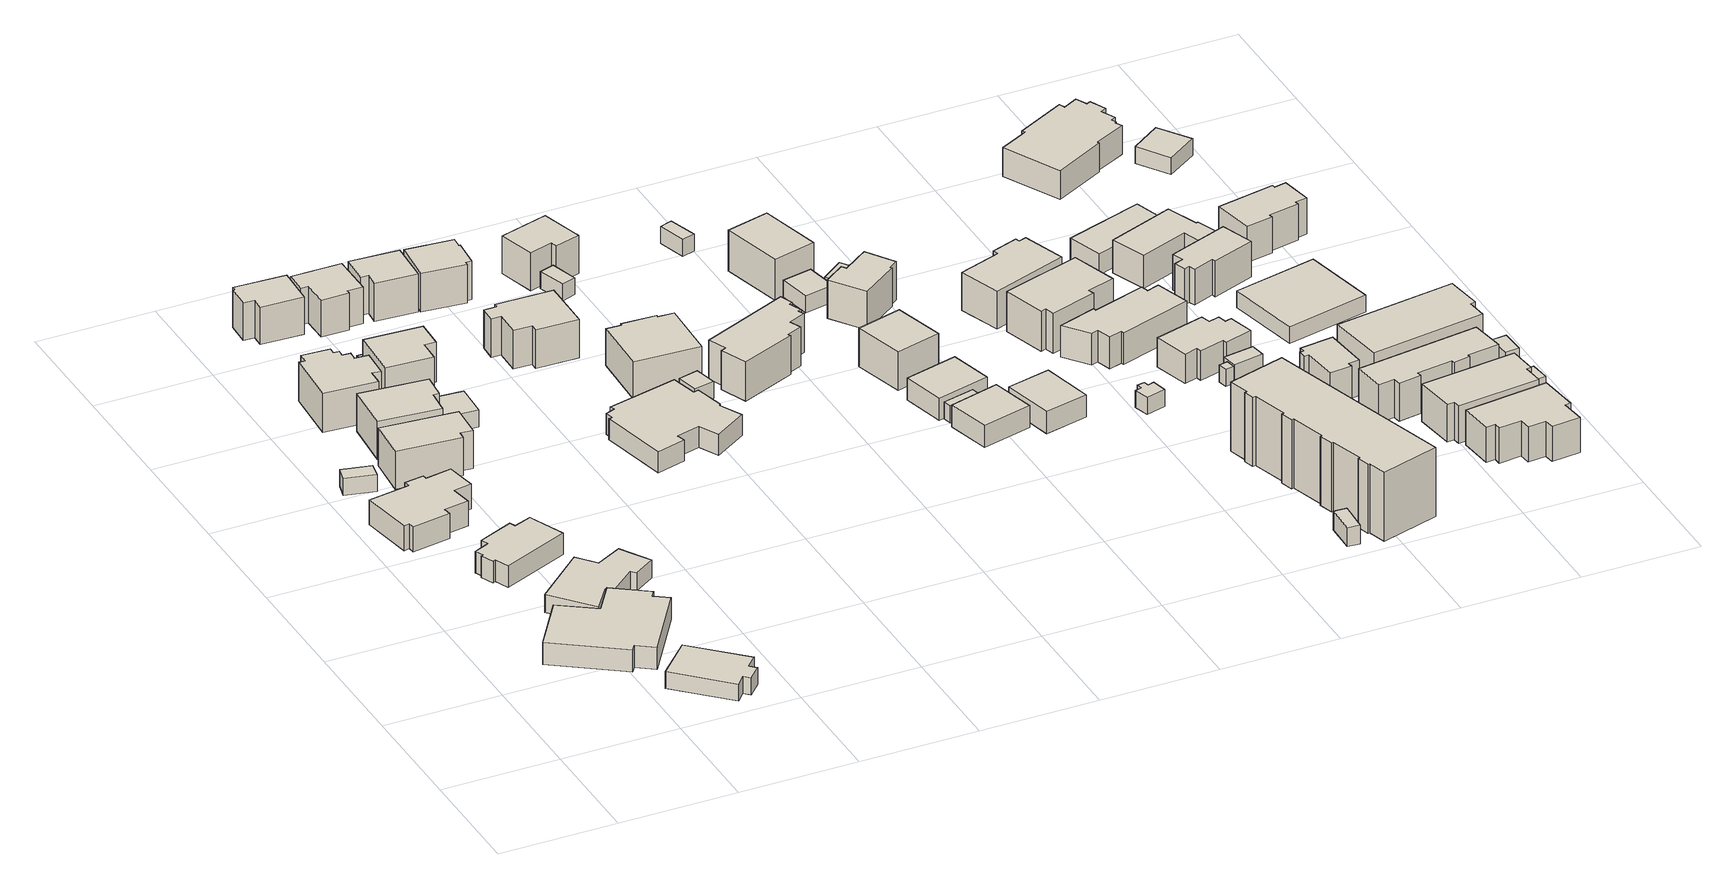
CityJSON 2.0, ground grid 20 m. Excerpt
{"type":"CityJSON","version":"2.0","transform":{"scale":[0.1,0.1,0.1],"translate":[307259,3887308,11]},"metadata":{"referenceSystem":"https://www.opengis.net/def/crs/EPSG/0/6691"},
"CityObjects":{
"building1":{"type":"Building","attributes":{"class":"3003","measuredHeight":2,"BuildingIDAttribute.prefecture":"22","BuildingIDAttribute.city":"22203","BuildingDetailAttribute.surveyYear":2015},"geometry":[{"type":"Solid","lod":"1","boundaries":[[[[0,1,2,3]],[[2,4,5,3]],[[1,6,4,2]],[[0,7,6,1]],[[3,5,7,0]],[[4,6,7,5]]]]}]},
"building2":{"type":"Building","attributes":{"class":"3001","measuredHeight":2,"BuildingIDAttribute.prefecture":"22","BuildingIDAttribute.city":"22203","BuildingDetailAttribute.surveyYear":2015,"BuildingRiverFloodingRiskAttribute.description":"3","BuildingRiverFloodingRiskAttribute.rankOrg":"1","BuildingRiverFloodingRiskAttribute.depth":0.391,"BuildingRiverFloodingRiskAttribute.adminType":"1","BuildingRiverFloodingRiskAttribute.scale":"2","BuildingRiverFloodingRiskAttribute.duration":0},"geometry":[{"type":"Solid","lod":"1","boundaries":[[[[8,9,10,11,12,13,14,15,16,17]],[[16,18,19,17]],[[15,20,18,16]],[[14,21,20,15]],[[13,22,21,14]],[[12,23,22,13]],[[11,24,23,12]],[[10,25,24,11]],[[9,26,25,10]],[[8,27,26,9]],[[17,19,27,8]],[[18,20,21,22,23,24,25,26,27,19]]]]}]},
"building3":{"type":"Building","attributes":{"class":"3001","measuredHeight":2,"BuildingIDAttribute.prefecture":"22","BuildingIDAttribute.city":"22203","BuildingDetailAttribute.surveyYear":2015},"geometry":[{"type":"Solid","lod":"1","boundaries":[[[[28,29,30,31,32,33,34,35,36,37,38,39,40,41]],[[40,42,43,41]],[[39,44,42,40]],[[38,45,44,39]],[[37,46,45,38]],[[36,47,46,37]],[[35,48,47,36]],[[34,49,48,35]],[[33,50,49,34]],[[32,51,50,33]],[[31,52,51,32]],[[30,53,52,31]],[[29,54,53,30]],[[28,55,54,29]],[[41,43,55,28]],[[42,44,45,46,47,48,49,50,51,52,53,54,55,43]]]]}]},
"building4":{"type":"Building","attributes":{"class":"3001","measuredHeight":2,"BuildingIDAttribute.prefecture":"22","BuildingIDAttribute.city":"22203","BuildingDetailAttribute.surveyYear":2015},"geometry":[{"type":"Solid","lod":"1","boundaries":[[[[56,57,58,59,60,61,62,63,64,65,66,67]],[[66,68,69,67]],[[65,70,68,66]],[[64,71,70,65]],[[63,72,71,64]],[[62,73,72,63]],[[61,74,73,62]],[[60,75,74,61]],[[59,76,75,60]],[[58,77,76,59]],[[57,78,77,58]],[[56,79,78,57]],[[67,69,79,56]],[[68,70,71,72,73,74,75,76,77,78,79,69]]]]}]},
"building5":{"type":"Building","attributes":{"class":"3001","measuredHeight":2,"BuildingIDAttribute.prefecture":"22","BuildingIDAttribute.city":"22203","BuildingDetailAttribute.surveyYear":2015,"BuildingRiverFloodingRiskAttribute.description":"3","BuildingRiverFloodingRiskAttribute.rankOrg":"1","BuildingRiverFloodingRiskAttribute.depth":0.186,"BuildingRiverFloodingRiskAttribute.adminType":"1","BuildingRiverFloodingRiskAttribute.scale":"2","BuildingRiverFloodingRiskAttribute.duration":0},"geometry":[{"type":"Solid","lod":"1","boundaries":[[[[80,81,82,83,84,85,86,87]],[[86,88,89,87]],[[85,90,88,86]],[[84,91,90,85]],[[83,92,91,84]],[[82,93,92,83]],[[81,94,93,82]],[[80,95,94,81]],[[87,89,95,80]],[[88,90,91,92,93,94,95,89]]]]}]},
"building6":{"type":"Building","attributes":{"class":"3001","measuredHeight":2,"BuildingIDAttribute.prefecture":"22","BuildingIDAttribute.city":"22203","BuildingDetailAttribute.surveyYear":2015,"BuildingRiverFloodingRiskAttribute.description":"3","BuildingRiverFloodingRiskAttribute.rankOrg":"1","BuildingRiverFloodingRiskAttribute.depth":0.093,"BuildingRiverFloodingRiskAttribute.adminType":"1","BuildingRiverFloodingRiskAttribute.scale":"2","BuildingRiverFloodingRiskAttribute.duration":0},"geometry":[{"type":"Solid","lod":"1","boundaries":[[[[96,97,98,99,100,101,102,103,104,105]],[[104,106,107,105]],[[103,108,106,104]],[[102,109,108,103]],[[101,110,109,102]],[[100,111,110,101]],[[99,112,111,100]],[[98,113,112,99]],[[97,114,113,98]],[[96,115,114,97]],[[105,107,115,96]],[[106,108,109,110,111,112,113,114,115,107]]]]}]},
"building7":{"type":"Building","attributes":{"class":"3001","measuredHeight":2,"BuildingIDAttribute.prefecture":"22","BuildingIDAttribute.city":"22203","BuildingDetailAttribute.surveyYear":2015},"geometry":[{"type":"Solid","lod":"1","boundaries":[[[[116,117,118,119,120,121]],[[120,122,123,121]],[[119,124,122,120]],[[118,125,124,119]],[[117,126,125,118]],[[116,127,126,117]],[[121,123,127,116]],[[122,124,125,126,127,123]]]]}]},
"building8":{"type":"Building","attributes":{"class":"3001","measuredHeight":2,"BuildingIDAttribute.prefecture":"22","BuildingIDAttribute.city":"22203","BuildingDetailAttribute.surveyYear":2015},"geometry":[{"type":"Solid","lod":"1","boundaries":[[[[128,129,130,131,132,133,134,135,136,137,138,139,140,141]],[[140,142,143,141]],[[139,144,142,140]],[[138,145,144,139]],[[137,146,145,138]],[[136,147,146,137]],[[135,148,147,136]],[[134,149,148,135]],[[133,150,149,134]],[[132,151,150,133]],[[131,152,151,132]],[[130,153,152,131]],[[129,154,153,130]],[[128,155,154,129]],[[141,143,155,128]],[[142,144,145,146,147,148,149,150,151,152,153,154,155,143]]]]}]},
"building9":{"type":"Building","attributes":{"class":"3001","measuredHeight":2,"BuildingIDAttribute.prefecture":"22","BuildingIDAttribute.city":"22203","BuildingDetailAttribute.surveyYear":2015},"geometry":[{"type":"Solid","lod":"1","boundaries":[[[[156,157,158,159,160,161]],[[160,162,163,161]],[[159,164,162,160]],[[158,165,164,159]],[[157,166,165,158]],[[156,167,166,157]],[[161,163,167,156]],[[162,164,165,166,167,163]]]]}]},
"building10":{"type":"Building","attributes":{"class":"3001","measuredHeight":2,"BuildingIDAttribute.prefecture":"22","BuildingIDAttribute.city":"22203","BuildingDetailAttribute.surveyYear":2015},"geometry":[{"type":"Solid","lod":"1","boundaries":[[[[168,169,170,171,172,173,174,175]],[[174,176,177,175]],[[173,178,176,174]],[[172,179,178,173]],[[171,180,179,172]],[[170,181,180,171]],[[169,182,181,170]],[[168,183,182,169]],[[175,177,183,168]],[[176,178,179,180,181,182,183,177]]]]}]},
"building11":{"type":"Building","attributes":{"class":"3003","measuredHeight":2,"BuildingIDAttribute.prefecture":"22","BuildingIDAttribute.city":"22203","BuildingDetailAttribute.surveyYear":2015},"geometry":[{"type":"Solid","lod":"1","boundaries":[[[[184,185,186,187]],[[186,188,189,187]],[[185,190,188,186]],[[184,191,190,185]],[[187,189,191,184]],[[188,190,191,189]]]]}]},
"building12":{"type":"Building","attributes":{"class":"3003","measuredHeight":2,"BuildingIDAttribute.prefecture":"22","BuildingIDAttribute.city":"22203","BuildingDetailAttribute.surveyYear":2015},"geometry":[{"type":"Solid","lod":"1","boundaries":[[[[192,193,194,195,196]],[[195,197,198,196]],[[194,199,197,195]],[[193,200,199,194]],[[192,201,200,193]],[[196,198,201,192]],[[197,199,200,201,198]]]]}]},
"building13":{"type":"Building","attributes":{"class":"3001","measuredHeight":2,"BuildingIDAttribute.prefecture":"22","BuildingIDAttribute.city":"22203","BuildingDetailAttribute.surveyYear":2015},"geometry":[{"type":"Solid","lod":"1","boundaries":[[[[202,203,204,205,206,192]],[[206,207,208,192]],[[205,209,207,206]],[[204,210,209,205]],[[203,211,210,204]],[[202,212,211,203]],[[192,208,212,202]],[[207,209,210,211,212,208]]]]}]},
"building14":{"type":"Building","attributes":{"class":"3001","measuredHeight":2,"BuildingIDAttribute.prefecture":"22","BuildingIDAttribute.city":"22203","BuildingDetailAttribute.surveyYear":2015},"geometry":[{"type":"Solid","lod":"1","boundaries":[[[[213,214,215,216,217,218,219,220]],[[219,221,222,220]],[[218,223,221,219]],[[217,224,223,218]],[[216,225,224,217]],[[215,226,225,216]],[[214,227,226,215]],[[213,228,227,214]],[[220,222,228,213]],[[221,223,224,225,226,227,228,222]]]]}]},
"building15":{"type":"Building","attributes":{"class":"3001","measuredHeight":2,"BuildingIDAttribute.prefecture":"22","BuildingIDAttribute.city":"22203","BuildingDetailAttribute.surveyYear":2015},"geometry":[{"type":"Solid","lod":"1","boundaries":[[[[229,230,231,232,233,234]],[[233,235,236,234]],[[232,237,235,233]],[[231,238,237,232]],[[230,239,238,231]],[[229,240,239,230]],[[234,236,240,229]],[[235,237,238,239,240,236]]]]}]},
"building16":{"type":"Building","attributes":{"class":"3001","measuredHeight":2,"BuildingIDAttribute.prefecture":"22","BuildingIDAttribute.city":"22203","BuildingDetailAttribute.surveyYear":2015},"geometry":[{"type":"Solid","lod":"1","boundaries":[[[[241,242,243,244,245,246,247,248,249,250]],[[249,251,252,250]],[[248,253,251,249]],[[247,254,253,248]],[[246,255,254,247]],[[245,256,255,246]],[[244,257,256,245]],[[243,258,257,244]],[[242,259,258,243]],[[241,260,259,242]],[[250,252,260,241]],[[251,253,254,255,256,257,258,259,260,252]]]]}]},
"building17":{"type":"Building","attributes":{"class":"3001","measuredHeight":2,"BuildingIDAttribute.prefecture":"22","BuildingIDAttribute.city":"22203","BuildingDetailAttribute.surveyYear":2015},"geometry":[{"type":"Solid","lod":"1","boundaries":[[[[261,262,263,264,265,266,267,268,269,270,271,272,273,274,275,276]],[[275,277,278,276]],[[274,279,277,275]],[[273,280,279,274]],[[272,281,280,273]],[[271,282,281,272]],[[270,283,282,271]],[[269,284,283,270]],[[268,285,284,269]],[[267,286,285,268]],[[266,287,286,267]],[[265,288,287,266]],[[264,289,288,265]],[[263,290,289,264]],[[262,291,290,263]],[[261,292,291,262]],[[276,278,292,261]],[[277,279,280,281,282,283,284,285,286,287,288,289,290,291,292,278]]]]}]},
"building18":{"type":"Building","attributes":{"class":"3001","measuredHeight":2,"BuildingIDAttribute.prefecture":"22","BuildingIDAttribute.city":"22203","BuildingDetailAttribute.surveyYear":2015},"geometry":[{"type":"Solid","lod":"1","boundaries":[[[[293,294,295,296,297,298,299,300]],[[299,301,302,300]],[[298,303,301,299]],[[297,304,303,298]],[[296,305,304,297]],[[295,306,305,296]],[[294,307,306,295]],[[293,308,307,294]],[[300,302,308,293]],[[301,303,304,305,306,307,308,302]]]]}]},
"building19":{"type":"Building","attributes":{"class":"3001","measuredHeight":2,"BuildingIDAttribute.prefecture":"22","BuildingIDAttribute.city":"22203","BuildingDetailAttribute.surveyYear":2015},"geometry":[{"type":"Solid","lod":"1","boundaries":[[[[309,310,311,312,313,314,315,316]],[[315,317,318,316]],[[314,319,317,315]],[[313,320,319,314]],[[312,321,320,313]],[[311,322,321,312]],[[310,323,322,311]],[[309,324,323,310]],[[316,318,324,309]],[[317,319,320,321,322,323,324,318]]]]}]},
"building20":{"type":"Building","attributes":{"class":"3001","measuredHeight":2,"BuildingIDAttribute.prefecture":"22","BuildingIDAttribute.city":"22203","BuildingDetailAttribute.surveyYear":2015},"geometry":[{"type":"Solid","lod":"1","boundaries":[[[[325,326,327,328]],[[327,329,330,328]],[[326,331,329,327]],[[325,332,331,326]],[[328,330,332,325]],[[329,331,332,330]]]]}]},
"building21":{"type":"Building","attributes":{"class":"3003","measuredHeight":2,"BuildingIDAttribute.prefecture":"22","BuildingIDAttribute.city":"22203","BuildingDetailAttribute.surveyYear":2015},"geometry":[{"type":"Solid","lod":"1","boundaries":[[[[333,334,335,336]],[[335,337,338,336]],[[334,339,337,335]],[[333,340,339,334]],[[336,338,340,333]],[[337,339,340,338]]]]}]},
"building22":{"type":"Building","attributes":{"class":"3001","measuredHeight":2,"BuildingIDAttribute.prefecture":"22","BuildingIDAttribute.city":"22203","BuildingDetailAttribute.surveyYear":2015,"BuildingRiverFloodingRiskAttribute.description":"3","BuildingRiverFloodingRiskAttribute.rankOrg":"1","BuildingRiverFloodingRiskAttribute.depth":0.125,"BuildingRiverFloodingRiskAttribute.adminType":"1","BuildingRiverFloodingRiskAttribute.scale":"2","BuildingRiverFloodingRiskAttribute.duration":0.617},"geometry":[{"type":"Solid","lod":"1","boundaries":[[[[341,342,343,344,345,346,347,348]],[[347,349,350,348]],[[346,351,349,347]],[[345,352,351,346]],[[344,353,352,345]],[[343,354,353,344]],[[342,355,354,343]],[[341,356,355,342]],[[348,350,356,341]],[[349,351,352,353,354,355,356,350]]]]}]},
"building23":{"type":"Building","attributes":{"class":"3001","measuredHeight":2,"BuildingIDAttribute.prefecture":"22","BuildingIDAttribute.city":"22203","BuildingDetailAttribute.surveyYear":2015},"geometry":[{"type":"Solid","lod":"1","boundaries":[[[[357,358,359,360,361,362,363,364,365,366,367,368,369,370]],[[369,371,372,370]],[[368,373,371,369]],[[367,374,373,368]],[[366,375,374,367]],[[365,376,375,366]],[[364,377,376,365]],[[363,378,377,364]],[[362,379,378,363]],[[361,380,379,362]],[[360,381,380,361]],[[359,382,381,360]],[[358,383,382,359]],[[357,384,383,358]],[[370,372,384,357]],[[371,373,374,375,376,377,378,379,380,381,382,383,384,372]]]]}]},
"building24":{"type":"Building","attributes":{"class":"3003","measuredHeight":2,"BuildingIDAttribute.prefecture":"22","BuildingIDAttribute.city":"22203","BuildingDetailAttribute.surveyYear":2015,"BuildingRiverFloodingRiskAttribute.description":"3","BuildingRiverFloodingRiskAttribute.rankOrg":"2","BuildingRiverFloodingRiskAttribute.depth":1.23,"BuildingRiverFloodingRiskAttribute.adminType":"1","BuildingRiverFloodingRiskAttribute.scale":"2","BuildingRiverFloodingRiskAttribute.duration":5.25},"geometry":[{"type":"Solid","lod":"1","boundaries":[[[[385,386,387,388]],[[387,389,390,388]],[[386,391,389,387]],[[385,392,391,386]],[[388,390,392,385]],[[389,391,392,390]]]]}]},
"building25":{"type":"Building","attributes":{"class":"3001","measuredHeight":2,"BuildingIDAttribute.prefecture":"22","BuildingIDAttribute.city":"22203","BuildingDetailAttribute.surveyYear":2015,"BuildingRiverFloodingRiskAttribute.description":"3","BuildingRiverFloodingRiskAttribute.rankOrg":"2","BuildingRiverFloodingRiskAttribute.depth":1.43,"BuildingRiverFloodingRiskAttribute.adminType":"1","BuildingRiverFloodingRiskAttribute.scale":"2","BuildingRiverFloodingRiskAttribute.duration":1.53},"geometry":[{"type":"Solid","lod":"1","boundaries":[[[[393,394,395,396]],[[395,397,398,396]],[[394,399,397,395]],[[393,400,399,394]],[[396,398,400,393]],[[397,399,400,398]]]]}]},
"building26":{"type":"Building","attributes":{"class":"3001","measuredHeight":2,"BuildingIDAttribute.prefecture":"22","BuildingIDAttribute.city":"22203","BuildingDetailAttribute.surveyYear":2015,"BuildingRiverFloodingRiskAttribute.description":"3","BuildingRiverFloodingRiskAttribute.rankOrg":"2","BuildingRiverFloodingRiskAttribute.depth":1.43,"BuildingRiverFloodingRiskAttribute.adminType":"1","BuildingRiverFloodingRiskAttribute.scale":"2","BuildingRiverFloodingRiskAttribute.duration":1.53},"geometry":[{"type":"Solid","lod":"1","boundaries":[[[[401,402,403,404]],[[403,405,406,404]],[[402,407,405,403]],[[401,408,407,402]],[[404,406,408,401]],[[405,407,408,406]]]]}]},
"building27":{"type":"Building","attributes":{"class":"3001","measuredHeight":2,"BuildingIDAttribute.prefecture":"22","BuildingIDAttribute.city":"22203","BuildingDetailAttribute.surveyYear":2015,"BuildingRiverFloodingRiskAttribute.description":"3","BuildingRiverFloodingRiskAttribute.rankOrg":"2","BuildingRiverFloodingRiskAttribute.depth":1.55,"BuildingRiverFloodingRiskAttribute.adminType":"1","BuildingRiverFloodingRiskAttribute.scale":"2","BuildingRiverFloodingRiskAttribute.duration":1.53},"geometry":[{"type":"Solid","lod":"1","boundaries":[[[[409,410,411,412]],[[411,413,414,412]],[[410,415,413,411]],[[409,416,415,410]],[[412,414,416,409]],[[413,415,416,414]]]]}]},
"building28":{"type":"Building","attributes":{"class":"3001","measuredHeight":2,"BuildingIDAttribute.prefecture":"22","BuildingIDAttribute.city":"22203","BuildingDetailAttribute.surveyYear":2015,"BuildingRiverFloodingRiskAttribute.description":"3","BuildingRiverFloodingRiskAttribute.rankOrg":"2","BuildingRiverFloodingRiskAttribute.depth":1.33,"BuildingRiverFloodingRiskAttribute.adminType":"1","BuildingRiverFloodingRiskAttribute.scale":"2","BuildingRiverFloodingRiskAttribute.duration":0.483},"geometry":[{"type":"Solid","lod":"1","boundaries":[[[[417,418,419,420]],[[419,421,422,420]],[[418,423,421,419]],[[417,424,423,418]],[[420,422,424,417]],[[421,423,424,422]]]]}]},
"building29":{"type":"Building","attributes":{"class":"3003","measuredHeight":2,"BuildingIDAttribute.prefecture":"22","BuildingIDAttribute.city":"22203","BuildingDetailAttribute.surveyYear":2015,"BuildingRiverFloodingRiskAttribute.description":"3","BuildingRiverFloodingRiskAttribute.rankOrg":"1","BuildingRiverFloodingRiskAttribute.depth":0.127,"BuildingRiverFloodingRiskAttribute.adminType":"1","BuildingRiverFloodingRiskAttribute.scale":"2","BuildingRiverFloodingRiskAttribute.duration":1.63},"geometry":[{"type":"Solid","lod":"1","boundaries":[[[[425,426,427,428]],[[427,429,430,428]],[[426,431,429,427]],[[425,432,431,426]],[[428,430,432,425]],[[429,431,432,430]]]]}]},
"building30":{"type":"Building","attributes":{"class":"3001","measuredHeight":2,"BuildingIDAttribute.prefecture":"22","BuildingIDAttribute.city":"22203","BuildingDetailAttribute.surveyYear":2015,"BuildingRiverFloodingRiskAttribute.description":"3","BuildingRiverFloodingRiskAttribute.rankOrg":"2","BuildingRiverFloodingRiskAttribute.depth":0.931,"BuildingRiverFloodingRiskAttribute.adminType":"1","BuildingRiverFloodingRiskAttribute.scale":"2","BuildingRiverFloodingRiskAttribute.duration":1.63},"geometry":[{"type":"Solid","lod":"1","boundaries":[[[[433,434,435,436]],[[435,437,438,436]],[[434,439,437,435]],[[433,440,439,434]],[[436,438,440,433]],[[437,439,440,438]]]]}]},
"building31":{"type":"Building","attributes":{"class":"3003","measuredHeight":2,"BuildingIDAttribute.prefecture":"22","BuildingIDAttribute.city":"22203","BuildingDetailAttribute.surveyYear":2015,"BuildingRiverFloodingRiskAttribute.description":"3","BuildingRiverFloodingRiskAttribute.rankOrg":"1","BuildingRiverFloodingRiskAttribute.depth":0.484,"BuildingRiverFloodingRiskAttribute.adminType":"1","BuildingRiverFloodingRiskAttribute.scale":"2","BuildingRiverFloodingRiskAttribute.duration":1.63},"geometry":[{"type":"Solid","lod":"1","boundaries":[[[[441,442,443,444]],[[443,445,446,444]],[[442,447,445,443]],[[441,448,447,442]],[[444,446,448,441]],[[445,447,448,446]]]]}]},
"building32":{"type":"Building","attributes":{"class":"3001","measuredHeight":2,"BuildingIDAttribute.prefecture":"22","BuildingIDAttribute.city":"22203","BuildingDetailAttribute.surveyYear":2015,"BuildingRiverFloodingRiskAttribute.description":"3","BuildingRiverFloodingRiskAttribute.rankOrg":"1","BuildingRiverFloodingRiskAttribute.depth":0.03,"BuildingRiverFloodingRiskAttribute.adminType":"1","BuildingRiverFloodingRiskAttribute.scale":"1","BuildingRiverFloodingRiskAttribute.duration":1.63},"geometry":[{"type":"Solid","lod":"1","boundaries":[[[[449,450,451,452,453,454,455,456]],[[455,457,458,456]],[[454,459,457,455]],[[453,460,459,454]],[[452,461,460,453]],[[451,462,461,452]],[[450,463,462,451]],[[449,464,463,450]],[[456,458,464,449]],[[457,459,460,461,462,463,464,458]]]]}]},
"building33":{"type":"Building","attributes":{"class":"3001","measuredHeight":2,"BuildingIDAttribute.prefecture":"22","BuildingIDAttribute.city":"22203","BuildingDetailAttribute.surveyYear":2015,"BuildingRiverFloodingRiskAttribute.description":"3","BuildingRiverFloodingRiskAttribute.rankOrg":"1","BuildingRiverFloodingRiskAttribute.depth":0.096,"BuildingRiverFloodingRiskAttribute.adminType":"1","BuildingRiverFloodingRiskAttribute.scale":"1","BuildingRiverFloodingRiskAttribute.duration":0},"geometry":[{"type":"Solid","lod":"1","boundaries":[[[[465,466,467,468]],[[467,469,470,468]],[[466,471,469,467]],[[465,472,471,466]],[[468,470,472,465]],[[469,471,472,470]]]]}]},
"building34":{"type":"Building","attributes":{"class":"3003","measuredHeight":2,"BuildingIDAttribute.prefecture":"22","BuildingIDAttribute.city":"22203","BuildingDetailAttribute.surveyYear":2015,"BuildingRiverFloodingRiskAttribute.description":"3","BuildingRiverFloodingRiskAttribute.rankOrg":"2","BuildingRiverFloodingRiskAttribute.depth":0.763,"BuildingRiverFloodingRiskAttribute.adminType":"1","BuildingRiverFloodingRiskAttribute.scale":"1","BuildingRiverFloodingRiskAttribute.duration":1.5},"geometry":[{"type":"Solid","lod":"1","boundaries":[[[[473,474,475,476]],[[475,477,478,476]],[[474,479,477,475]],[[473,480,479,474]],[[476,478,480,473]],[[477,479,480,478]]]]}]},
"building35":{"type":"Building","attributes":{"class":"3001","measuredHeight":2,"BuildingIDAttribute.prefecture":"22","BuildingIDAttribute.city":"22203","BuildingDetailAttribute.surveyYear":2015,"BuildingRiverFloodingRiskAttribute.description":"3","BuildingRiverFloodingRiskAttribute.rankOrg":"2","BuildingRiverFloodingRiskAttribute.depth":0.805,"BuildingRiverFloodingRiskAttribute.adminType":"1","BuildingRiverFloodingRiskAttribute.scale":"1","BuildingRiverFloodingRiskAttribute.duration":0},"geometry":[{"type":"Solid","lod":"1","boundaries":[[[[481,482,483,484,485,486,487,488]],[[487,489,490,488]],[[486,491,489,487]],[[485,492,491,486]],[[484,493,492,485]],[[483,494,493,484]],[[482,495,494,483]],[[481,496,495,482]],[[488,490,496,481]],[[489,491,492,493,494,495,496,490]]]]}]},
"building36":{"type":"Building","attributes":{"class":"3001","measuredHeight":2,"BuildingIDAttribute.prefecture":"22","BuildingIDAttribute.city":"22203","BuildingDetailAttribute.surveyYear":2015,"BuildingRiverFloodingRiskAttribute.description":"3","BuildingRiverFloodingRiskAttribute.rankOrg":"2","BuildingRiverFloodingRiskAttribute.depth":0.748,"BuildingRiverFloodingRiskAttribute.adminType":"1","BuildingRiverFloodingRiskAttribute.scale":"1","BuildingRiverFloodingRiskAttribute.duration":0},"geometry":[{"type":"Solid","lod":"1","boundaries":[[[[497,498,499,500,501,502,503,504]],[[503,505,506,504]],[[502,507,505,503]],[[501,508,507,502]],[[500,509,508,501]],[[499,510,509,500]],[[498,511,510,499]],[[497,512,511,498]],[[504,506,512,497]],[[505,507,508,509,510,511,512,506]]]]}]},
"building37":{"type":"Building","attributes":{"class":"3001","measuredHeight":2,"BuildingIDAttribute.prefecture":"22","BuildingIDAttribute.city":"22203","BuildingDetailAttribute.surveyYear":2015,"BuildingRiverFloodingRiskAttribute.description":"3","BuildingRiverFloodingRiskAttribute.rankOrg":"1","BuildingRiverFloodingRiskAttribute.depth":0.395,"BuildingRiverFloodingRiskAttribute.adminType":"1","BuildingRiverFloodingRiskAttribute.scale":"1","BuildingRiverFloodingRiskAttribute.duration":0},"geometry":[{"type":"Solid","lod":"1","boundaries":[[[[513,514,515,516,517,518,519,520]],[[519,521,522,520]],[[518,523,521,519]],[[517,524,523,518]],[[516,525,524,517]],[[515,526,525,516]],[[514,527,526,515]],[[513,528,527,514]],[[520,522,528,513]],[[521,523,524,525,526,527,528,522]]]]}]},
"building38":{"type":"Building","attributes":{"class":"3002","measuredHeight":2,"BuildingIDAttribute.prefecture":"22","BuildingIDAttribute.city":"22203","BuildingDetailAttribute.surveyYear":2015,"BuildingRiverFloodingRiskAttribute.description":"3","BuildingRiverFloodingRiskAttribute.rankOrg":"2","BuildingRiverFloodingRiskAttribute.depth":0.743,"BuildingRiverFloodingRiskAttribute.adminType":"1","BuildingRiverFloodingRiskAttribute.scale":"1","BuildingRiverFloodingRiskAttribute.duration":1.25},"geometry":[{"type":"Solid","lod":"1","boundaries":[[[[529,530,531,532,533,534,535,536,537,538,539,540,541,542,543,544,545,546,547,548]],[[547,549,550,548]],[[546,551,549,547]],[[545,552,551,546]],[[544,553,552,545]],[[543,554,553,544]],[[542,555,554,543]],[[541,556,555,542]],[[540,557,556,541]],[[539,558,557,540]],[[538,559,558,539]],[[537,560,559,538]],[[536,561,560,537]],[[535,562,561,536]],[[534,563,562,535]],[[533,564,563,534]],[[532,565,564,533]],[[531,566,565,532]],[[530,567,566,531]],[[529,568,567,530]],[[548,550,568,529]],[[549,551,552,553,554,555,556,557,558,559,560,561,562,563,564,565,566,567,568,550]]]]}]},
"building39":{"type":"Building","attributes":{"class":"3001","measuredHeight":2,"BuildingIDAttribute.prefecture":"22","BuildingIDAttribute.city":"22203","BuildingDetailAttribute.surveyYear":2015,"BuildingRiverFloodingRiskAttribute.description":"3","BuildingRiverFloodingRiskAttribute.rankOrg":"2","BuildingRiverFloodingRiskAttribute.depth":0.716,"BuildingRiverFloodingRiskAttribute.adminType":"1","BuildingRiverFloodingRiskAttribute.scale":"1","BuildingRiverFloodingRiskAttribute.duration":0.983},"geometry":[{"type":"Solid","lod":"1","boundaries":[[[[569,570,571,572,573,574,575,576,577,578,579,580]],[[579,581,582,580]],[[578,583,581,579]],[[577,584,583,578]],[[576,585,584,577]],[[575,586,585,576]],[[574,587,586,575]],[[573,588,587,574]],[[572,589,588,573]],[[571,590,589,572]],[[570,591,590,571]],[[569,592,591,570]],[[580,582,592,569]],[[581,583,584,585,586,587,588,589,590,591,592,582]]]]}]},
"building40":{"type":"Building","attributes":{"class":"3001","measuredHeight":2,"BuildingIDAttribute.prefecture":"22","BuildingIDAttribute.city":"22203","BuildingDetailAttribute.surveyYear":2015,"BuildingRiverFloodingRiskAttribute.description":"3","BuildingRiverFloodingRiskAttribute.rankOrg":"2","BuildingRiverFloodingRiskAttribute.depth":0.582,"BuildingRiverFloodingRiskAttribute.adminType":"1","BuildingRiverFloodingRiskAttribute.scale":"1","BuildingRiverFloodingRiskAttribute.duration":1.2},"geometry":[{"type":"Solid","lod":"1","boundaries":[[[[593,594,595,596]],[[595,597,598,596]],[[594,599,597,595]],[[593,600,599,594]],[[596,598,600,593]],[[597,599,600,598]]]]}]},
"building41":{"type":"Building","attributes":{"class":"3001","measuredHeight":2,"BuildingIDAttribute.prefecture":"22","BuildingIDAttribute.city":"22203","BuildingDetailAttribute.surveyYear":2015,"BuildingRiverFloodingRiskAttribute.description":"3","BuildingRiverFloodingRiskAttribute.rankOrg":"2","BuildingRiverFloodingRiskAttribute.depth":0.754,"BuildingRiverFloodingRiskAttribute.adminType":"1","BuildingRiverFloodingRiskAttribute.scale":"1","BuildingRiverFloodingRiskAttribute.duration":1.2},"geometry":[{"type":"Solid","lod":"1","boundaries":[[[[601,602,603,604,605,606,607,608,609,610,611,612]],[[611,613,614,612]],[[610,615,613,611]],[[609,616,615,610]],[[608,617,616,609]],[[607,618,617,608]],[[606,619,618,607]],[[605,620,619,606]],[[604,621,620,605]],[[603,622,621,604]],[[602,623,622,603]],[[601,624,623,602]],[[612,614,624,601]],[[613,615,616,617,618,619,620,621,622,623,624,614]]]]}]},
"building42":{"type":"Building","attributes":{"class":"3003","measuredHeight":2,"BuildingIDAttribute.prefecture":"22","BuildingIDAttribute.city":"22203","BuildingDetailAttribute.surveyYear":2015,"BuildingRiverFloodingRiskAttribute.description":"3","BuildingRiverFloodingRiskAttribute.rankOrg":"2","BuildingRiverFloodingRiskAttribute.depth":0.585,"BuildingRiverFloodingRiskAttribute.adminType":"1","BuildingRiverFloodingRiskAttribute.scale":"1","BuildingRiverFloodingRiskAttribute.duration":1.2},"geometry":[{"type":"Solid","lod":"1","boundaries":[[[[625,626,627,628]],[[627,629,630,628]],[[626,631,629,627]],[[625,632,631,626]],[[628,630,632,625]],[[629,631,632,630]]]]}]},
"building43":{"type":"Building","attributes":{"class":"3001","measuredHeight":2,"BuildingIDAttribute.prefecture":"22","BuildingIDAttribute.city":"22203","BuildingDetailAttribute.surveyYear":2015,"BuildingRiverFloodingRiskAttribute.description":"3","BuildingRiverFloodingRiskAttribute.rankOrg":"2","BuildingRiverFloodingRiskAttribute.depth":0.641,"BuildingRiverFloodingRiskAttribute.adminType":"1","BuildingRiverFloodingRiskAttribute.scale":"1","BuildingRiverFloodingRiskAttribute.duration":1.2},"geometry":[{"type":"Solid","lod":"1","boundaries":[[[[633,634,635,636,637,638,639,640,641,642]],[[641,643,644,642]],[[640,645,643,641]],[[639,646,645,640]],[[638,647,646,639]],[[637,648,647,638]],[[636,649,648,637]],[[635,650,649,636]],[[634,651,650,635]],[[633,652,651,634]],[[642,644,652,633]],[[643,645,646,647,648,649,650,651,652,644]]]]}]},
"building44":{"type":"Building","attributes":{"class":"3001","measuredHeight":2,"BuildingIDAttribute.prefecture":"22","BuildingIDAttribute.city":"22203","BuildingDetailAttribute.surveyYear":2015,"BuildingRiverFloodingRiskAttribute.description":"3","BuildingRiverFloodingRiskAttribute.rankOrg":"2","BuildingRiverFloodingRiskAttribute.depth":0.699,"BuildingRiverFloodingRiskAttribute.adminType":"1","BuildingRiverFloodingRiskAttribute.scale":"1","BuildingRiverFloodingRiskAttribute.duration":0.883},"geometry":[{"type":"Solid","lod":"1","boundaries":[[[[653,654,655,656]],[[655,657,658,656]],[[654,659,657,655]],[[653,660,659,654]],[[656,658,660,653]],[[657,659,660,658]]]]}]},
"building45":{"type":"Building","attributes":{"class":"3001","measuredHeight":2,"BuildingIDAttribute.prefecture":"22","BuildingIDAttribute.city":"22203","BuildingDetailAttribute.surveyYear":2015,"BuildingRiverFloodingRiskAttribute.description":"3","BuildingRiverFloodingRiskAttribute.rankOrg":"2","BuildingRiverFloodingRiskAttribute.depth":0.66,"BuildingRiverFloodingRiskAttribute.adminType":"1","BuildingRiverFloodingRiskAttribute.scale":"1","BuildingRiverFloodingRiskAttribute.duration":0.983},"geometry":[{"type":"Solid","lod":"1","boundaries":[[[[661,662,663,664,665,666,667,668]],[[667,669,670,668]],[[666,671,669,667]],[[665,672,671,666]],[[664,673,672,665]],[[663,674,673,664]],[[662,675,674,663]],[[661,676,675,662]],[[668,670,676,661]],[[669,671,672,673,674,675,676,670]]]]}]},
"building46":{"type":"Building","attributes":{"class":"3001","measuredHeight":2,"BuildingIDAttribute.prefecture":"22","BuildingIDAttribute.city":"22203","BuildingDetailAttribute.surveyYear":2015,"BuildingRiverFloodingRiskAttribute.description":"3","BuildingRiverFloodingRiskAttribute.rankOrg":"2","BuildingRiverFloodingRiskAttribute.depth":0.561,"BuildingRiverFloodingRiskAttribute.adminType":"1","BuildingRiverFloodingRiskAttribute.scale":"1","BuildingRiverFloodingRiskAttribute.duration":0.983},"geometry":[{"type":"Solid","lod":"1","boundaries":[[[[677,678,679,680,681,682,683,684,685,686]],[[685,687,688,686]],[[684,689,687,685]],[[683,690,689,684]],[[682,691,690,683]],[[681,692,691,682]],[[680,693,692,681]],[[679,694,693,680]],[[678,695,694,679]],[[677,696,695,678]],[[686,688,696,677]],[[687,689,690,691,692,693,694,695,696,688]]]]}]},
"building47":{"type":"Building","attributes":{"class":"3001","measuredHeight":2,"BuildingIDAttribute.prefecture":"22","BuildingIDAttribute.city":"22203","BuildingDetailAttribute.surveyYear":2015,"BuildingRiverFloodingRiskAttribute.description":"3","BuildingRiverFloodingRiskAttribute.rankOrg":"2","BuildingRiverFloodingRiskAttribute.depth":0.679,"BuildingRiverFloodingRiskAttribute.adminType":"1","BuildingRiverFloodingRiskAttribute.scale":"1","BuildingRiverFloodingRiskAttribute.duration":0.917},"geometry":[{"type":"Solid","lod":"1","boundaries":[[[[697,698,699,700,701,702,703,704,705,706,707,708]],[[707,709,710,708]],[[706,711,709,707]],[[705,712,711,706]],[[704,713,712,705]],[[703,714,713,704]],[[702,715,714,703]],[[701,716,715,702]],[[700,717,716,701]],[[699,718,717,700]],[[698,719,718,699]],[[697,720,719,698]],[[708,710,720,697]],[[709,711,712,713,714,715,716,717,718,719,720,710]]]]}]},
"building48":{"type":"Building","attributes":{"class":"3001","measuredHeight":2,"BuildingIDAttribute.prefecture":"22","BuildingIDAttribute.city":"22203","BuildingDetailAttribute.surveyYear":2015,"BuildingRiverFloodingRiskAttribute.description":"3","BuildingRiverFloodingRiskAttribute.rankOrg":"2","BuildingRiverFloodingRiskAttribute.depth":0.569,"BuildingRiverFloodingRiskAttribute.adminType":"1","BuildingRiverFloodingRiskAttribute.scale":"1","BuildingRiverFloodingRiskAttribute.duration":1.57},"geometry":[{"type":"Solid","lod":"1","boundaries":[[[[721,722,723,724,725,726,727,728,729,730,731,732]],[[731,733,734,732]],[[730,735,733,731]],[[729,736,735,730]],[[728,737,736,729]],[[727,738,737,728]],[[726,739,738,727]],[[725,740,739,726]],[[724,741,740,725]],[[723,742,741,724]],[[722,743,742,723]],[[721,744,743,722]],[[732,734,744,721]],[[733,735,736,737,738,739,740,741,742,743,744,734]]]]}]},
"building49":{"type":"Building","attributes":{"class":"3001","measuredHeight":2,"BuildingIDAttribute.prefecture":"22","BuildingIDAttribute.city":"22203","BuildingDetailAttribute.surveyYear":2015,"BuildingRiverFloodingRiskAttribute.description":"3","BuildingRiverFloodingRiskAttribute.rankOrg":"2","BuildingRiverFloodingRiskAttribute.depth":0.717,"BuildingRiverFloodingRiskAttribute.adminType":"1","BuildingRiverFloodingRiskAttribute.scale":"1","BuildingRiverFloodingRiskAttribute.duration":0.917},"geometry":[{"type":"Solid","lod":"1","boundaries":[[[[745,746,747,748,749,750,751,752]],[[751,753,754,752]],[[750,755,753,751]],[[749,756,755,750]],[[748,757,756,749]],[[747,758,757,748]],[[746,759,758,747]],[[745,760,759,746]],[[752,754,760,745]],[[753,755,756,757,758,759,760,754]]]]}]},
"building50":{"type":"Building","attributes":{"class":"3001","measuredHeight":2,"BuildingIDAttribute.prefecture":"22","BuildingIDAttribute.city":"22203","BuildingDetailAttribute.surveyYear":2015,"BuildingRiverFloodingRiskAttribute.description":"3","BuildingRiverFloodingRiskAttribute.rankOrg":"2","BuildingRiverFloodingRiskAttribute.depth":0.96,"BuildingRiverFloodingRiskAttribute.adminType":"1","BuildingRiverFloodingRiskAttribute.scale":"1","BuildingRiverFloodingRiskAttribute.duration":1.07},"geometry":[{"type":"Solid","lod":"1","boundaries":[[[[761,762,763,764]],[[763,765,766,764]],[[762,767,765,763]],[[761,768,767,762]],[[764,766,768,761]],[[765,767,768,766]]]]}]},
"building51":{"type":"Building","attributes":{"class":"3001","measuredHeight":2,"BuildingIDAttribute.prefecture":"22","BuildingIDAttribute.city":"22203","BuildingDetailAttribute.surveyYear":2015,"BuildingRiverFloodingRiskAttribute.description":"3","BuildingRiverFloodingRiskAttribute.rankOrg":"2","BuildingRiverFloodingRiskAttribute.depth":0.643,"BuildingRiverFloodingRiskAttribute.adminType":"1","BuildingRiverFloodingRiskAttribute.scale":"1","BuildingRiverFloodingRiskAttribute.duration":1.17},"geometry":[{"type":"Solid","lod":"1","boundaries":[[[[769,770,771,772,773,774,775,776,777,778,779,780,781,782,783,784,785,786]],[[785,787,788,786]],[[784,789,787,785]],[[783,790,789,784]],[[782,791,790,783]],[[781,792,791,782]],[[780,793,792,781]],[[779,794,793,780]],[[778,795,794,779]],[[777,796,795,778]],[[776,797,796,777]],[[775,798,797,776]],[[774,799,798,775]],[[773,800,799,774]],[[772,801,800,773]],[[771,802,801,772]],[[770,803,802,771]],[[769,804,803,770]],[[786,788,804,769]],[[787,789,790,791,792,793,794,795,796,797,798,799,800,801,802,803,804,788]]]]}]},
"building52":{"type":"Building","attributes":{"class":"3001","measuredHeight":2,"BuildingIDAttribute.prefecture":"22","BuildingIDAttribute.city":"22203","BuildingDetailAttribute.surveyYear":2015,"BuildingRiverFloodingRiskAttribute.description":"3","BuildingRiverFloodingRiskAttribute.rankOrg":"2","BuildingRiverFloodingRiskAttribute.depth":0.933,"BuildingRiverFloodingRiskAttribute.adminType":"1","BuildingRiverFloodingRiskAttribute.scale":"1","BuildingRiverFloodingRiskAttribute.duration":1.28},"geometry":[{"type":"Solid","lod":"1","boundaries":[[[[805,806,807,808,809,810]],[[809,811,812,810]],[[808,813,811,809]],[[807,814,813,808]],[[806,815,814,807]],[[805,816,815,806]],[[810,812,816,805]],[[811,813,814,815,816,812]]]]}]},
"building53":{"type":"Building","attributes":{"class":"3001","measuredHeight":2,"BuildingIDAttribute.prefecture":"22","BuildingIDAttribute.city":"22203","BuildingDetailAttribute.surveyYear":2015,"BuildingRiverFloodingRiskAttribute.description":"3","BuildingRiverFloodingRiskAttribute.rankOrg":"2","BuildingRiverFloodingRiskAttribute.depth":0.54,"BuildingRiverFloodingRiskAttribute.adminType":"1","BuildingRiverFloodingRiskAttribute.scale":"1","BuildingRiverFloodingRiskAttribute.duration":1.07},"geometry":[{"type":"Solid","lod":"1","boundaries":[[[[817,818,819,820,821,822,823,824,825,826]],[[825,827,828,826]],[[824,829,827,825]],[[823,830,829,824]],[[822,831,830,823]],[[821,832,831,822]],[[820,833,832,821]],[[819,834,833,820]],[[818,835,834,819]],[[817,836,835,818]],[[826,828,836,817]],[[827,829,830,831,832,833,834,835,836,828]]]]}]},
"building54":{"type":"Building","attributes":{"class":"3003","measuredHeight":2,"BuildingIDAttribute.prefecture":"22","BuildingIDAttribute.city":"22203","BuildingDetailAttribute.surveyYear":2015,"BuildingRiverFloodingRiskAttribute.description":"3","BuildingRiverFloodingRiskAttribute.rankOrg":"2","BuildingRiverFloodingRiskAttribute.depth":0.99,"BuildingRiverFloodingRiskAttribute.adminType":"1","BuildingRiverFloodingRiskAttribute.scale":"1","BuildingRiverFloodingRiskAttribute.duration":0.917},"geometry":[{"type":"Solid","lod":"1","boundaries":[[[[837,838,839,840,841]],[[840,842,843,841]],[[839,844,842,840]],[[838,845,844,839]],[[837,846,845,838]],[[841,843,846,837]],[[842,844,845,846,843]]]]}]},
"building55":{"type":"Building","attributes":{"class":"3003","measuredHeight":2,"BuildingIDAttribute.prefecture":"22","BuildingIDAttribute.city":"22203","BuildingDetailAttribute.surveyYear":2015,"BuildingRiverFloodingRiskAttribute.description":"3","BuildingRiverFloodingRiskAttribute.rankOrg":"2","BuildingRiverFloodingRiskAttribute.depth":1.02,"BuildingRiverFloodingRiskAttribute.adminType":"1","BuildingRiverFloodingRiskAttribute.scale":"1","BuildingRiverFloodingRiskAttribute.duration":0.917},"geometry":[{"type":"Solid","lod":"1","boundaries":[[[[847,848,849,850]],[[849,851,852,850]],[[848,853,851,849]],[[847,854,853,848]],[[850,852,854,847]],[[851,853,854,852]]]]}]},
"building56":{"type":"Building","attributes":{"class":"3001","measuredHeight":2,"BuildingIDAttribute.prefecture":"22","BuildingIDAttribute.city":"22203","BuildingDetailAttribute.surveyYear":2015,"BuildingRiverFloodingRiskAttribute.description":"3","BuildingRiverFloodingRiskAttribute.rankOrg":"2","BuildingRiverFloodingRiskAttribute.depth":0.723,"BuildingRiverFloodingRiskAttribute.adminType":"1","BuildingRiverFloodingRiskAttribute.scale":"1","BuildingRiverFloodingRiskAttribute.duration":1.17},"geometry":[{"type":"Solid","lod":"1","boundaries":[[[[855,856,857,858]],[[857,859,860,858]],[[856,861,859,857]],[[855,862,861,856]],[[858,860,862,855]],[[859,861,862,860]]]]}]}
},
"vertices":[
[57,767,42],[52,741,42],[2,753,42],[8,778,42],[2,753,72],[8,778,72],[52,741,72],[57,767,72],
[226,134,23],[197,154,23],[190,144,23],[77,221,23],[138,310,23],[197,270,23],[231,319,23],[290,279,23],[282,268,23],[306,252,23],[282,268,62],[306,252,62],[290,279,62],[231,319,62],[197,270,62],[138,310,62],[77,221,62],[190,144,62],[197,154,62],[226,134,62],
[3,666,39],[74,677,39],[72,687,39],[105,692,39],[106,684,39],[151,692,39],[160,640,39],[129,635,39],[135,599,39],[93,592,39],[95,579,39],[29,568,39],[28,579,39],[18,577,39],[28,579,83],[18,577,83],[29,568,83],[95,579,83],[93,592,83],[135,599,83],[129,635,83],[160,640,83],[151,692,83],[106,684,83],[105,692,83],[72,687,83],[74,677,83],[3,666,83],
[115,419,37],[105,443,37],[100,440,37],[91,462,37],[95,464,37],[89,478,37],[115,489,37],[110,502,37],[170,527,37],[174,517,37],[204,529,37],[230,467,37],[204,529,75],[230,467,75],[174,517,75],[170,527,75],[110,502,75],[115,489,75],[89,478,75],[95,464,75],[91,462,75],[100,440,75],[105,443,75],[115,419,75],
[351,60,23],[333,41,23],[343,31,23],[322,9,23],[312,18,23],[297,1,23],[214,81,23],[269,138,23],[214,81,53],[269,138,53],[297,1,53],[312,18,53],[322,9,53],[343,31,53],[333,41,53],[351,60,53],
[242,315,26],[230,322,26],[199,281,26],[142,348,26],[227,424,26],[253,393,26],[297,416,26],[328,366,26],[292,343,26],[285,350,26],[292,343,58],[285,350,58],[328,366,58],[297,416,58],[253,393,58],[227,424,58],[142,348,58],[199,281,58],[230,322,58],[242,315,58],
[214,795,42],[210,737,42],[189,739,42],[188,726,42],[79,735,42],[85,806,42],[79,735,109],[85,806,109],[188,726,109],[189,739,109],[210,737,109],[214,795,109],
[156,943,43],[141,945,43],[140,919,43],[50,925,43],[56,1020,43],[66,1019,43],[67,1036,43],[115,1033,43],[114,1022,43],[124,1021,43],[123,1010,43],[137,1009,43],[136,994,43],[159,992,43],[136,994,112],[159,992,112],[137,1009,112],[123,1010,112],[124,1021,112],[114,1022,112],[115,1033,112],[67,1036,112],[66,1019,112],[56,1020,112],[50,925,112],[140,919,112],[141,945,112],[156,943,112],
[212,894,44],[208,850,44],[198,851,44],[194,810,44],[90,819,44],[97,904,44],[90,819,111],[97,904,111],[194,810,111],[198,851,111],[208,850,111],[212,894,111],
[146,1249,46],[143,1182,46],[71,1184,46],[72,1205,46],[53,1206,46],[55,1246,46],[58,1246,46],[58,1253,46],[58,1246,112],[58,1253,112],[55,1246,112],[53,1206,112],[72,1205,112],[71,1184,112],[143,1182,112],[146,1249,112],
[211,839,44],[215,898,44],[270,894,44],[267,836,44],[270,894,74],[267,836,74],[215,898,74],[211,839,74],
[169,1034,43],[168,1034,43],[169,1055,43],[228,1053,43],[227,1031,43],[228,1053,73],[227,1031,73],[169,1055,73],[168,1034,73],[169,1034,73],
[267,1029,43],[265,980,43],[246,981,43],[244,943,43],[165,947,43],[165,947,113],[169,1034,113],[244,943,113],[246,981,113],[265,980,113],[267,1029,113],
[236,1246,45],[236,1172,45],[210,1172,45],[210,1165,45],[163,1165,45],[163,1209,45],[150,1209,45],[151,1246,45],[150,1209,110],[151,1246,110],[163,1209,110],[163,1165,110],[210,1165,110],[210,1172,110],[236,1172,110],[236,1246,110],
[329,1239,45],[325,1166,45],[254,1170,45],[256,1194,45],[243,1195,45],[246,1244,45],[243,1195,112],[246,1244,112],[256,1194,112],[254,1170,112],[325,1166,112],[329,1239,112],
[490,1042,41],[489,951,41],[417,952,41],[417,964,41],[386,965,41],[387,1009,41],[371,1009,41],[372,1037,41],[393,1037,41],[393,1044,41],[393,1037,109],[393,1044,109],[372,1037,109],[371,1009,109],[387,1009,109],[386,965,109],[417,964,109],[417,952,109],[489,951,109],[490,1042,109],
[567,785,38],[578,741,38],[587,743,38],[599,693,38],[597,690,38],[616,652,38],[560,616,38],[543,650,38],[503,639,38],[507,625,38],[457,611,38],[431,728,38],[437,729,38],[434,743,38],[450,749,38],[447,757,38],[450,749,75],[447,757,75],[434,743,75],[437,729,75],[431,728,75],[457,611,75],[507,625,75],[503,639,75],[543,650,75],[560,616,75],[616,652,75],[597,690,75],[599,693,75],[587,743,75],[578,741,75],[567,785,75],
[337,1242,41],[418,1235,41],[417,1217,41],[419,1217,41],[415,1169,41],[405,1169,41],[405,1163,41],[331,1170,41],[405,1163,109],[331,1170,109],[405,1169,109],[415,1169,109],[419,1217,109],[417,1217,109],[418,1235,109],[337,1242,109],
[512,907,46],[538,906,46],[538,910,46],[597,908,46],[597,904,46],[624,903,46],[620,800,46],[508,804,46],[620,800,111],[508,804,111],[624,903,111],[597,904,111],[597,908,111],[538,910,111],[538,906,111],[512,907,111],
[575,785,45],[609,793,45],[618,755,45],[583,748,45],[618,755,75],[583,748,75],[609,793,75],[575,785,75],
[560,1114,41],[536,1106,41],[521,1152,41],[546,1160,41],[521,1152,71],[546,1160,71],[536,1106,71],[560,1114,71],
[571,1240,40],[590,1175,40],[591,1172,40],[592,1167,40],[549,1155,40],[546,1166,40],[506,1154,40],[488,1216,40],[506,1154,107],[488,1216,107],[546,1166,107],[549,1155,107],[592,1167,107],[591,1172,107],[590,1175,107],[571,1240,107],
[787,875,42],[796,853,42],[790,850,42],[799,829,42],[793,827,42],[798,817,42],[769,804,42],[777,785,42],[751,774,42],[753,770,42],[660,731,42],[641,777,42],[650,780,42],[637,811,42],[650,780,111],[637,811,111],[641,777,111],[660,731,111],[753,770,111],[751,774,111],[777,785,111],[769,804,111],[798,817,111],[793,827,111],[799,829,111],[790,850,111],[796,853,111],[787,875,111],
[769,1216,27],[784,1168,27],[762,1161,27],[748,1209,27],[762,1161,57],[748,1209,57],[784,1168,57],[769,1216,57],
[925,576,19],[922,591,19],[976,604,19],[979,589,19],[976,604,49],[979,589,49],[922,591,49],[925,576,49],
[1009,591,17],[1028,516,17],[943,494,17],[924,568,17],[943,494,56],[924,568,56],[1028,516,56],[1009,591,56],
[986,687,18],[1005,614,18],[914,591,18],[896,664,18],[914,591,57],[896,664,57],[1005,614,57],[986,687,57],
[894,691,20],[870,777,20],[947,798,20],[971,712,20],[947,798,88],[971,712,88],[870,777,88],[894,691,88],
[842,980,36],[892,990,36],[903,935,36],[853,925,36],[903,935,66],[853,925,66],[892,990,66],[842,980,66],
[806,1095,27],[879,1114,27],[906,1008,27],[833,990,27],[906,1008,99],[833,990,99],[879,1114,99],[806,1095,99],
[940,990,35],[954,970,35],[917,942,35],[902,962,35],[917,942,65],[902,962,65],[954,970,65],[940,990,65],
[886,919,21],[921,944,21],[926,936,21],[970,967,21],[1001,921,21],[986,910,21],[988,907,21],[925,863,21],[988,907,89],[925,863,89],[986,910,89],[1001,921,89],[970,967,89],[926,936,89],[921,944,89],[886,919,89],
[1024,580,15],[1098,597,15],[1119,509,15],[1045,492,15],[1119,509,54],[1045,492,54],[1098,597,54],[1024,580,54],
[1340,22,6],[1319,23,6],[1321,75,6],[1343,74,6],[1321,75,39],[1343,74,39],[1319,23,39],[1340,22,39],
[1208,484,9],[1201,510,9],[1212,513,9],[1210,522,9],[1223,525,9],[1225,516,9],[1236,519,9],[1242,493,9],[1236,519,39],[1242,493,39],[1225,516,39],[1223,525,39],[1210,522,39],[1212,513,39],[1201,510,39],[1208,484,39],
[1155,890,12],[1152,899,12],[1197,915,12],[1199,908,12],[1212,912,12],[1237,839,12],[1108,794,12],[1083,865,12],[1108,794,79],[1083,865,79],[1237,839,79],[1212,912,79],[1199,908,79],[1197,915,79],[1152,899,79],[1155,890,79],
[1252,824,12],[1277,745,12],[1230,731,12],[1233,721,12],[1154,696,12],[1149,712,12],[1140,709,12],[1118,782,12],[1140,709,83],[1118,782,83],[1149,712,83],[1154,696,83],[1233,721,83],[1230,731,83],[1277,745,83],[1252,824,83],
[1476,44,5],[1376,14,5],[1367,45,5],[1364,44,5],[1358,66,5],[1361,67,5],[1344,123,5],[1341,122,5],[1334,147,5],[1337,148,5],[1319,208,5],[1315,207,5],[1309,229,5],[1313,230,5],[1295,290,5],[1290,289,5],[1285,307,5],[1289,308,5],[1279,343,5],[1378,372,5],[1279,343,127],[1378,372,127],[1289,308,127],[1285,307,127],[1290,289,127],[1295,290,127],[1313,230,127],[1309,229,127],[1315,207,127],[1319,208,127],[1337,148,127],[1334,147,127],[1341,122,127],[1344,123,127],[1361,67,127],[1358,66,127],[1364,44,127],[1367,45,127],[1376,14,127],[1476,44,127],
[1226,706,10],[1227,701,10],[1317,730,10],[1321,717,10],[1342,724,10],[1361,665,10],[1237,625,10],[1235,630,10],[1213,623,10],[1205,648,10],[1193,644,10],[1161,685,10],[1193,644,66],[1161,685,66],[1205,648,66],[1213,623,66],[1235,630,66],[1237,625,66],[1361,665,66],[1342,724,66],[1321,717,66],[1317,730,66],[1227,701,66],[1226,706,66],
[1349,506,8],[1346,522,8],[1361,525,8],[1364,509,8],[1361,525,38],[1364,509,38],[1346,522,38],[1349,506,38],
[1365,622,9],[1370,606,9],[1388,611,9],[1392,596,9],[1403,599,9],[1415,556,9],[1367,542,9],[1365,548,9],[1322,536,9],[1320,545,9],[1297,538,9],[1280,598,9],[1297,538,61],[1280,598,61],[1320,545,61],[1322,536,61],[1365,548,61],[1367,542,61],[1415,556,61],[1403,599,61],[1392,596,61],[1388,611,61],[1370,606,61],[1365,622,61],
[1414,547,8],[1418,521,8],[1366,512,8],[1362,539,8],[1366,512,38],[1362,539,38],[1418,521,38],[1414,547,38],
[1457,443,7],[1449,442,7],[1448,456,7],[1455,457,7],[1454,466,7],[1511,473,7],[1519,398,7],[1500,395,7],[1501,387,7],[1464,383,7],[1501,387,70],[1464,383,70],[1500,395,70],[1519,398,70],[1511,473,70],[1454,466,70],[1455,457,70],[1448,456,70],[1449,442,70],[1457,443,70],
[1313,867,11],[1293,926,11],[1425,970,11],[1444,911,11],[1425,970,48],[1444,911,48],[1293,926,48],[1313,867,48],
[1447,908,10],[1468,854,10],[1471,856,10],[1485,820,10],[1450,807,10],[1439,836,10],[1357,805,10],[1334,865,10],[1357,805,68],[1334,865,68],[1439,836,68],[1450,807,68],[1485,820,68],[1471,856,68],[1468,854,68],[1447,908,68],
[1497,822,9],[1517,766,9],[1444,739,9],[1442,745,9],[1406,732,9],[1402,742,9],[1393,739,9],[1386,759,9],[1402,765,9],[1395,784,9],[1402,765,72],[1395,784,72],[1386,759,72],[1393,739,72],[1402,742,72],[1406,732,72],[1442,745,72],[1444,739,72],[1517,766,72],[1497,822,72],
[1715,401,6],[1724,342,6],[1670,335,6],[1670,330,6],[1642,326,6],[1641,331,6],[1580,323,6],[1581,314,6],[1542,308,6],[1540,321,6],[1513,317,6],[1506,372,6],[1513,317,73],[1506,372,73],[1540,321,73],[1542,308,73],[1581,314,73],[1580,323,73],[1641,331,73],[1642,326,73],[1670,330,73],[1670,335,73],[1724,342,73],[1715,401,73],
[1748,227,2],[1756,159,2],[1746,158,2],[1751,117,2],[1702,112,2],[1700,129,2],[1669,126,2],[1667,146,2],[1629,142,2],[1628,154,2],[1612,152,2],[1606,210,2],[1612,152,64],[1606,210,64],[1628,154,64],[1629,142,64],[1667,146,64],[1669,126,64],[1700,129,64],[1702,112,64],[1751,117,64],[1746,158,64],[1756,159,64],[1748,227,64],
[1737,315,4],[1742,267,4],[1734,266,4],[1738,232,4],[1597,216,4],[1595,228,4],[1583,227,4],[1574,296,4],[1583,227,70],[1574,296,70],[1595,228,70],[1597,216,70],[1738,232,70],[1734,266,70],[1742,267,70],[1737,315,70],
[1460,699,8],[1602,730,8],[1629,604,8],[1488,573,8],[1629,604,38],[1488,573,38],[1602,730,38],[1460,699,38],
[1349,1078,15],[1300,1174,15],[1349,1199,15],[1346,1204,15],[1429,1247,15],[1433,1237,15],[1458,1250,15],[1467,1231,15],[1474,1234,15],[1487,1207,15],[1477,1202,15],[1489,1178,15],[1481,1174,15],[1485,1166,15],[1482,1164,15],[1488,1153,15],[1435,1126,15],[1436,1123,15],[1435,1126,66],[1436,1123,66],[1488,1153,66],[1482,1164,66],[1485,1166,66],[1481,1174,66],[1489,1178,66],[1477,1202,66],[1487,1207,66],[1474,1234,66],[1467,1231,66],[1458,1250,66],[1433,1237,66],[1429,1247,66],[1346,1204,66],[1349,1199,66],[1300,1174,66],[1349,1078,66],
[1733,522,8],[1742,460,8],[1733,458,8],[1737,424,8],[1542,396,8],[1528,492,8],[1542,396,77],[1528,492,77],[1737,424,77],[1733,458,77],[1742,460,77],[1733,522,77],
[1611,889,12],[1612,883,12],[1632,887,12],[1642,835,12],[1622,831,12],[1623,825,12],[1571,815,12],[1572,809,12],[1527,801,12],[1513,870,12],[1527,801,76],[1513,870,76],[1572,809,76],[1571,815,76],[1623,825,76],[1622,831,76],[1642,835,76],[1632,887,76],[1612,883,76],[1611,889,76],
[1739,312,8],[1764,315,8],[1769,315,8],[1773,281,8],[1743,278,8],[1773,281,38],[1743,278,38],[1769,315,38],[1764,315,38],[1739,312,38],
[1771,368,9],[1746,366,9],[1743,408,9],[1769,410,9],[1743,408,39],[1769,410,39],[1746,366,39],[1771,368,39],
[1583,1107,13],[1531,1072,13],[1496,1124,13],[1547,1159,13],[1496,1124,43],[1547,1159,43],[1531,1072,43],[1583,1107,43]
]}
